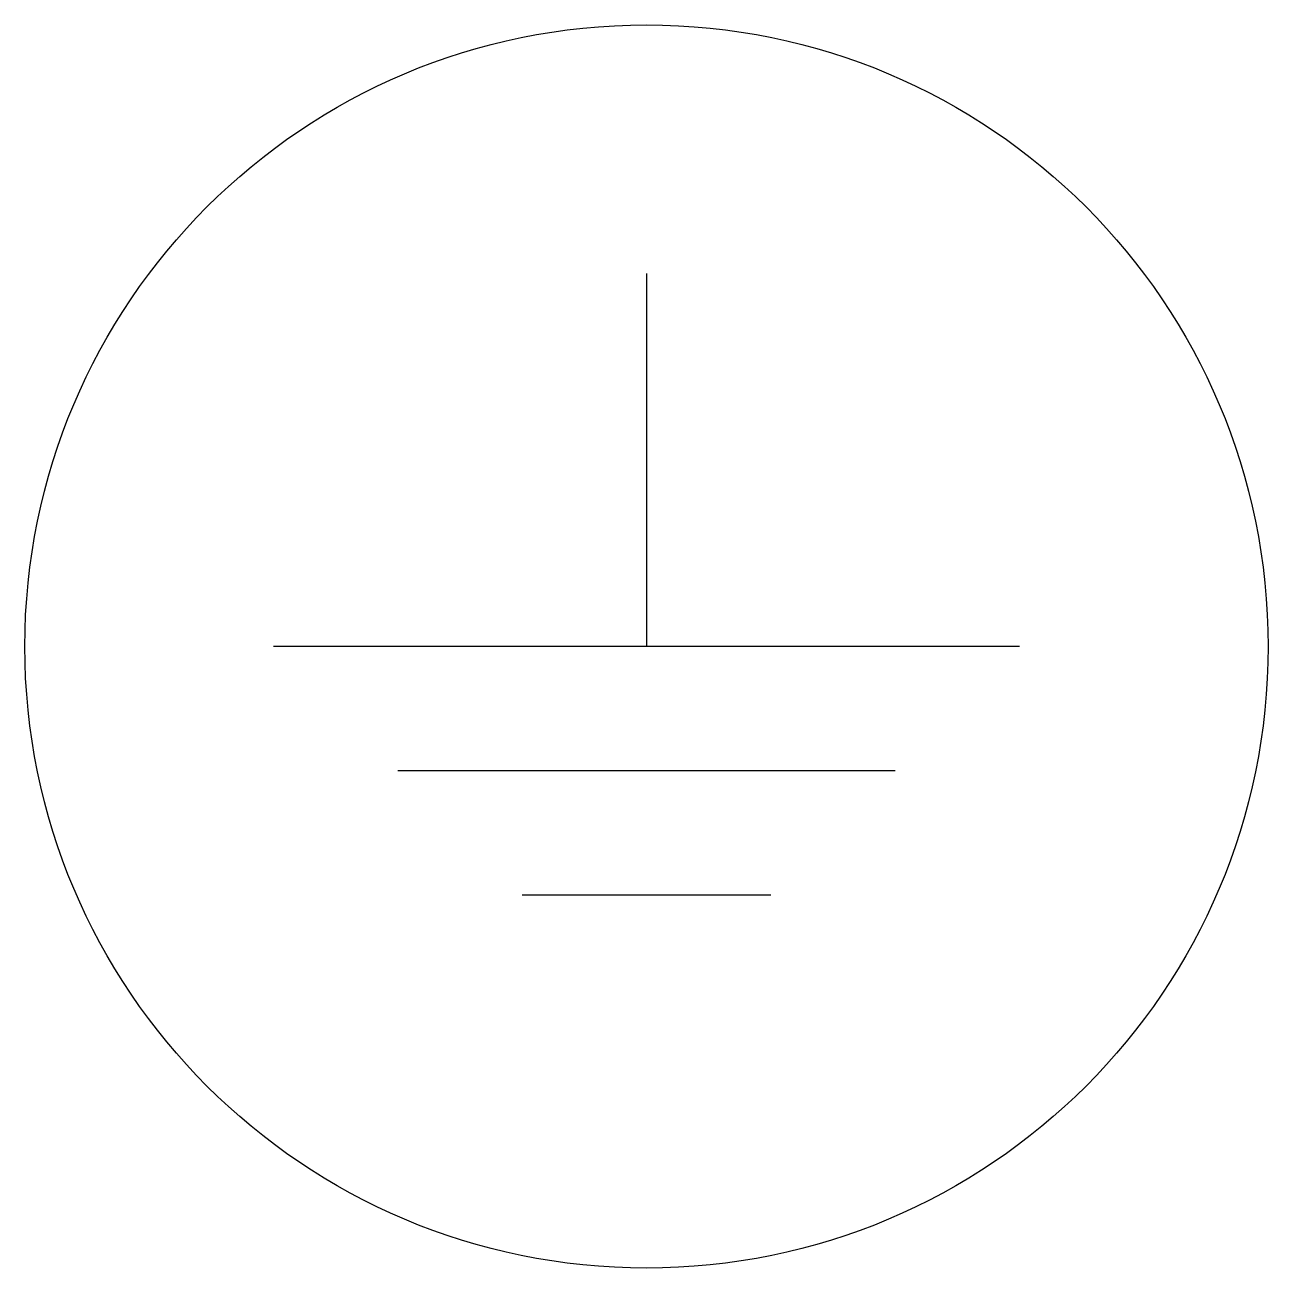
# Model space of a CAD drawing. Header units: millimetres. Extents: x -6903.686 to -6903.186, y -902.281 to -901.781.
import ezdxf

# ---------------------------------------------------------------- set-up
doc = ezdxf.new("R2010")
doc.units = ezdxf.units.MM
doc.layers.add('Spda_símbolos', color=2, linetype='Continuous')

msp = doc.modelspace()

# ---------------------------------------------------------------- linework, layer by layer
at = {"layer": 'Spda_símbolos', "color": 4}
msp.add_line((-6903.43629, -901.8811), (-6903.43629, -902.0311), dxfattribs=at)
at = {"layer": 'Spda_símbolos', "color": 3}
for p, q in [((-6903.28629, -902.0311), (-6903.58629, -902.0311)), ((-6903.33629, -902.0811), (-6903.53629, -902.0811)), ((-6903.38629, -902.1311), (-6903.48629, -902.1311))]:
    msp.add_line(p, q, dxfattribs=at)
at = {"layer": 'Spda_símbolos', "color": 4}
msp.add_circle((-6903.43629, -902.0311), 0.25, dxfattribs=at)

doc.saveas('drawing.dxf')
